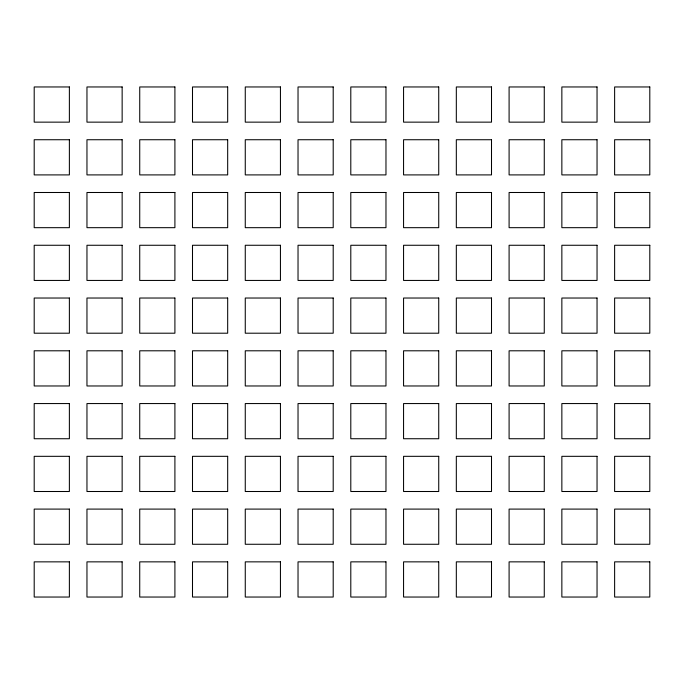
<?xml version="1.0" encoding="UTF-8"?>
<svg xmlns="http://www.w3.org/2000/svg" width="684" height="684" viewBox="0 0 684 684"><rect width="100%" height="100%" fill="white"/><g stroke="black" fill="none" stroke-linecap="round" stroke-linejoin="round"><path stroke-width="1.03" d="M69.375 86.962L34.2 86.962L34.2 122.145L69.375 122.145L69.375 86.962M122.145 86.962L86.962 86.962L86.962 122.145L122.145 122.145L122.145 86.962M174.907 86.962L139.733 86.962L139.733 122.145L174.907 122.145L174.907 86.962M227.678 86.962L192.495 86.962L192.495 122.145L227.678 122.145L227.678 86.962M280.44 86.962L245.265 86.962L245.265 122.145L280.44 122.145L280.44 86.962M333.202 86.962L298.027 86.962L298.027 122.145L333.202 122.145L333.202 86.962M385.973 86.962L350.798 86.962L350.798 122.145L385.973 122.145L385.973 86.962M438.735 86.962L403.56 86.962L403.56 122.145L438.735 122.145L438.735 86.962M491.505 86.962L456.322 86.962L456.322 122.145L491.505 122.145L491.505 86.962M544.267 86.962L509.093 86.962L509.093 122.145L544.267 122.145L544.267 86.962M597.038 86.962L561.855 86.962L561.855 122.145L597.038 122.145L597.038 86.962M649.8 86.962L614.625 86.962L614.625 122.145L649.8 122.145L649.8 86.962M69.375 139.733L34.2 139.733L34.2 174.907L69.375 174.907L69.375 139.733M122.145 139.733L86.962 139.733L86.962 174.907L122.145 174.907L122.145 139.733M174.907 139.733L139.733 139.733L139.733 174.907L174.907 174.907L174.907 139.733M227.678 139.733L192.495 139.733L192.495 174.907L227.678 174.907L227.678 139.733M280.44 139.733L245.265 139.733L245.265 174.907L280.44 174.907L280.44 139.733M333.202 139.733L298.027 139.733L298.027 174.907L333.202 174.907L333.202 139.733M385.973 139.733L350.798 139.733L350.798 174.907L385.973 174.907L385.973 139.733M438.735 139.733L403.56 139.733L403.56 174.907L438.735 174.907L438.735 139.733M491.505 139.733L456.322 139.733L456.322 174.907L491.505 174.907L491.505 139.733M544.267 139.733L509.093 139.733L509.093 174.907L544.267 174.907L544.267 139.733M597.038 139.733L561.855 139.733L561.855 174.907L597.038 174.907L597.038 139.733M649.8 139.733L614.625 139.733L614.625 174.907L649.8 174.907L649.8 139.733M69.375 192.495L34.2 192.495L34.2 227.678L69.375 227.678L69.375 192.495M122.145 192.495L86.962 192.495L86.962 227.678L122.145 227.678L122.145 192.495M174.907 192.495L139.733 192.495L139.733 227.678L174.907 227.678L174.907 192.495M227.678 192.495L192.495 192.495L192.495 227.678L227.678 227.678L227.678 192.495M280.44 192.495L245.265 192.495L245.265 227.678L280.44 227.678L280.44 192.495M333.202 192.495L298.027 192.495L298.027 227.678L333.202 227.678L333.202 192.495M385.973 192.495L350.798 192.495L350.798 227.678L385.973 227.678L385.973 192.495M438.735 192.495L403.56 192.495L403.56 227.678L438.735 227.678L438.735 192.495M491.505 192.495L456.322 192.495L456.322 227.678L491.505 227.678L491.505 192.495M544.267 192.495L509.093 192.495L509.093 227.678L544.267 227.678L544.267 192.495M597.038 192.495L561.855 192.495L561.855 227.678L597.038 227.678L597.038 192.495M649.8 192.495L614.625 192.495L614.625 227.678L649.8 227.678L649.8 192.495M69.375 245.265L34.2 245.265L34.2 280.44L69.375 280.44L69.375 245.265M122.145 245.265L86.962 245.265L86.962 280.44L122.145 280.44L122.145 245.265M174.907 245.265L139.733 245.265L139.733 280.44L174.907 280.44L174.907 245.265M227.678 245.265L192.495 245.265L192.495 280.44L227.678 280.44L227.678 245.265M280.44 245.265L245.265 245.265L245.265 280.44L280.44 280.44L280.44 245.265M333.202 245.265L298.027 245.265L298.027 280.44L333.202 280.44L333.202 245.265M385.973 245.265L350.798 245.265L350.798 280.44L385.973 280.44L385.973 245.265M438.735 245.265L403.56 245.265L403.56 280.44L438.735 280.44L438.735 245.265M491.505 245.265L456.322 245.265L456.322 280.44L491.505 280.44L491.505 245.265M544.267 245.265L509.093 245.265L509.093 280.44L544.267 280.44L544.267 245.265M597.038 245.265L561.855 245.265L561.855 280.44L597.038 280.44L597.038 245.265M649.8 245.265L614.625 245.265L614.625 280.44L649.8 280.44L649.8 245.265M69.375 298.027L34.2 298.027L34.2 333.202L69.375 333.202L69.375 298.027M122.145 298.027L86.962 298.027L86.962 333.202L122.145 333.202L122.145 298.027M174.907 298.027L139.733 298.027L139.733 333.202L174.907 333.202L174.907 298.027M227.678 298.027L192.495 298.027L192.495 333.202L227.678 333.202L227.678 298.027M280.44 298.027L245.265 298.027L245.265 333.202L280.44 333.202L280.44 298.027M333.202 298.027L298.027 298.027L298.027 333.202L333.202 333.202L333.202 298.027M385.973 298.027L350.798 298.027L350.798 333.202L385.973 333.202L385.973 298.027M438.735 298.027L403.56 298.027L403.56 333.202L438.735 333.202L438.735 298.027M491.505 298.027L456.322 298.027L456.322 333.202L491.505 333.202L491.505 298.027M544.267 298.027L509.093 298.027L509.093 333.202L544.267 333.202L544.267 298.027M597.038 298.027L561.855 298.027L561.855 333.202L597.038 333.202L597.038 298.027M649.8 298.027L614.625 298.027L614.625 333.202L649.8 333.202L649.8 298.027M69.375 350.798L34.2 350.798L34.2 385.973L69.375 385.973L69.375 350.798M122.145 350.798L86.962 350.798L86.962 385.973L122.145 385.973L122.145 350.798M174.907 350.798L139.733 350.798L139.733 385.973L174.907 385.973L174.907 350.798M227.678 350.798L192.495 350.798L192.495 385.973L227.678 385.973L227.678 350.798M280.44 350.798L245.265 350.798L245.265 385.973L280.44 385.973L280.44 350.798M333.202 350.798L298.027 350.798L298.027 385.973L333.202 385.973L333.202 350.798M385.973 350.798L350.798 350.798L350.798 385.973L385.973 385.973L385.973 350.798M438.735 350.798L403.56 350.798L403.56 385.973L438.735 385.973L438.735 350.798M491.505 350.798L456.322 350.798L456.322 385.973L491.505 385.973L491.505 350.798M544.267 350.798L509.093 350.798L509.093 385.973L544.267 385.973L544.267 350.798M597.038 350.798L561.855 350.798L561.855 385.973L597.038 385.973L597.038 350.798M649.8 350.798L614.625 350.798L614.625 385.973L649.8 385.973L649.8 350.798M69.375 403.56L34.2 403.56L34.2 438.735L69.375 438.735L69.375 403.56M122.145 403.56L86.962 403.56L86.962 438.735L122.145 438.735L122.145 403.56M174.907 403.56L139.733 403.56L139.733 438.735L174.907 438.735L174.907 403.56M227.678 403.56L192.495 403.56L192.495 438.735L227.678 438.735L227.678 403.56M280.44 403.56L245.265 403.56L245.265 438.735L280.44 438.735L280.44 403.56M333.202 403.56L298.027 403.56L298.027 438.735L333.202 438.735L333.202 403.56M385.973 403.56L350.798 403.56L350.798 438.735L385.973 438.735L385.973 403.56M438.735 403.56L403.56 403.56L403.56 438.735L438.735 438.735L438.735 403.56M491.505 403.56L456.322 403.56L456.322 438.735L491.505 438.735L491.505 403.56M544.267 403.56L509.093 403.56L509.093 438.735L544.267 438.735L544.267 403.56M597.038 403.56L561.855 403.56L561.855 438.735L597.038 438.735L597.038 403.56M649.8 403.56L614.625 403.56L614.625 438.735L649.8 438.735L649.8 403.56M69.375 456.322L34.2 456.322L34.2 491.505L69.375 491.505L69.375 456.322M122.145 456.322L86.962 456.322L86.962 491.505L122.145 491.505L122.145 456.322M174.907 456.322L139.733 456.322L139.733 491.505L174.907 491.505L174.907 456.322M227.678 456.322L192.495 456.322L192.495 491.505L227.678 491.505L227.678 456.322M280.44 456.322L245.265 456.322L245.265 491.505L280.44 491.505L280.44 456.322M333.202 456.322L298.027 456.322L298.027 491.505L333.202 491.505L333.202 456.322M385.973 456.322L350.798 456.322L350.798 491.505L385.973 491.505L385.973 456.322M438.735 456.322L403.56 456.322L403.56 491.505L438.735 491.505L438.735 456.322M491.505 456.322L456.322 456.322L456.322 491.505L491.505 491.505L491.505 456.322M544.267 456.322L509.093 456.322L509.093 491.505L544.267 491.505L544.267 456.322M597.038 456.322L561.855 456.322L561.855 491.505L597.038 491.505L597.038 456.322M649.8 456.322L614.625 456.322L614.625 491.505L649.8 491.505L649.8 456.322M69.375 509.093L34.2 509.093L34.2 544.267L69.375 544.267L69.375 509.093M122.145 509.093L86.962 509.093L86.962 544.267L122.145 544.267L122.145 509.093M174.907 509.093L139.733 509.093L139.733 544.267L174.907 544.267L174.907 509.093M227.678 509.093L192.495 509.093L192.495 544.267L227.678 544.267L227.678 509.093M280.44 509.093L245.265 509.093L245.265 544.267L280.44 544.267L280.44 509.093M333.202 509.093L298.027 509.093L298.027 544.267L333.202 544.267L333.202 509.093M385.973 509.093L350.798 509.093L350.798 544.267L385.973 544.267L385.973 509.093M438.735 509.093L403.56 509.093L403.56 544.267L438.735 544.267L438.735 509.093M491.505 509.093L456.322 509.093L456.322 544.267L491.505 544.267L491.505 509.093M544.267 509.093L509.093 509.093L509.093 544.267L544.267 544.267L544.267 509.093M597.038 509.093L561.855 509.093L561.855 544.267L597.038 544.267L597.038 509.093M649.8 509.093L614.625 509.093L614.625 544.267L649.8 544.267L649.8 509.093M69.375 561.855L34.2 561.855L34.2 597.038L69.375 597.038L69.375 561.855M122.145 561.855L86.962 561.855L86.962 597.038L122.145 597.038L122.145 561.855M174.907 561.855L139.733 561.855L139.733 597.038L174.907 597.038L174.907 561.855M227.678 561.855L192.495 561.855L192.495 597.038L227.678 597.038L227.678 561.855M280.44 561.855L245.265 561.855L245.265 597.038L280.44 597.038L280.44 561.855M333.202 561.855L298.027 561.855L298.027 597.038L333.202 597.038L333.202 561.855M385.973 561.855L350.798 561.855L350.798 597.038L385.973 597.038L385.973 561.855M438.735 561.855L403.56 561.855L403.56 597.038L438.735 597.038L438.735 561.855M491.505 561.855L456.322 561.855L456.322 597.038L491.505 597.038L491.505 561.855M544.267 561.855L509.093 561.855L509.093 597.038L544.267 597.038L544.267 561.855M597.038 561.855L561.855 561.855L561.855 597.038L597.038 597.038L597.038 561.855M649.8 561.855L614.625 561.855L614.625 597.038L649.8 597.038L649.8 561.855"/></g></svg>
